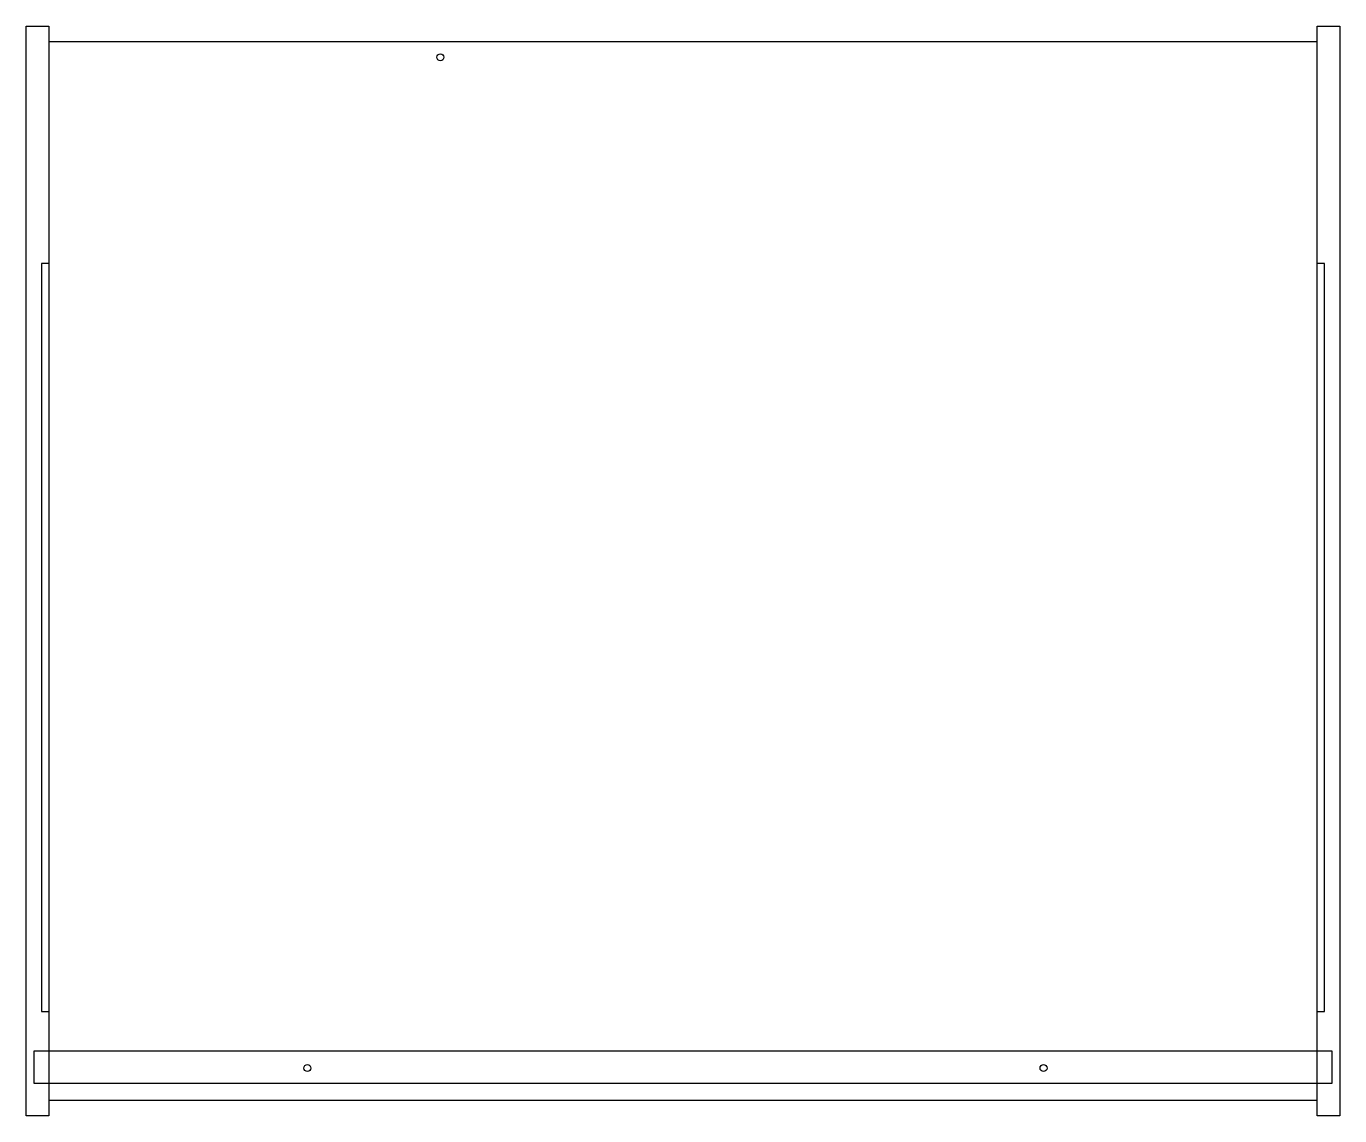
# Model space of a CAD drawing. Extents: x -0.3 to 29.3, y -0.3 to 24.2.
import ezdxf

# ---------------------------------------------------------------- set-up
doc = ezdxf.new("R2010")
doc.units = 0
for name, color, linetype in [('BLOCKDRILLPILOT', 6, 'CONTINUOUS'), ('DadoBack', 6, 'CONTINUOUS'), ('PartCut', 1, 'CONTINUOUS')]:
    doc.layers.add(name, color=color, linetype=linetype)

msp = doc.modelspace()

# ---------------------------------------------------------------- linework, layer by layer
at = {"layer": 'BLOCKDRILLPILOT'}
for centre in [(9, 23.525), (6, 0.725), (22.6, 0.725)]:
    msp.add_circle(centre, 0.0787, dxfattribs=at)
at = {"layer": 'DadoBack'}
for points in [[(-0.34, 24.225), (0.17, 24.225), (0.17, -0.35), (-0.34, -0.35)], [(28.77, 24.225), (29.28, 24.225), (29.28, -0.35), (28.77, -0.35)], [(29.105, 1.115), (29.105, 0.375), (-0.165, 0.375), (-0.165, 1.115)]]:
    msp.add_lwpolyline(points, close=True, dxfattribs=at)
at = {"layer": 'PartCut'}
msp.add_lwpolyline([(0.17, 2), (0.17, 0), (28.77, 0), (28.77, 2), (28.94, 2), (28.94, 18.875), (28.77, 18.875), (28.77, 23.875), (0.17, 23.875), (0.17, 18.875), (0, 18.875), (0, 2)], close=True, dxfattribs=at)

doc.saveas('drawing.dxf')
